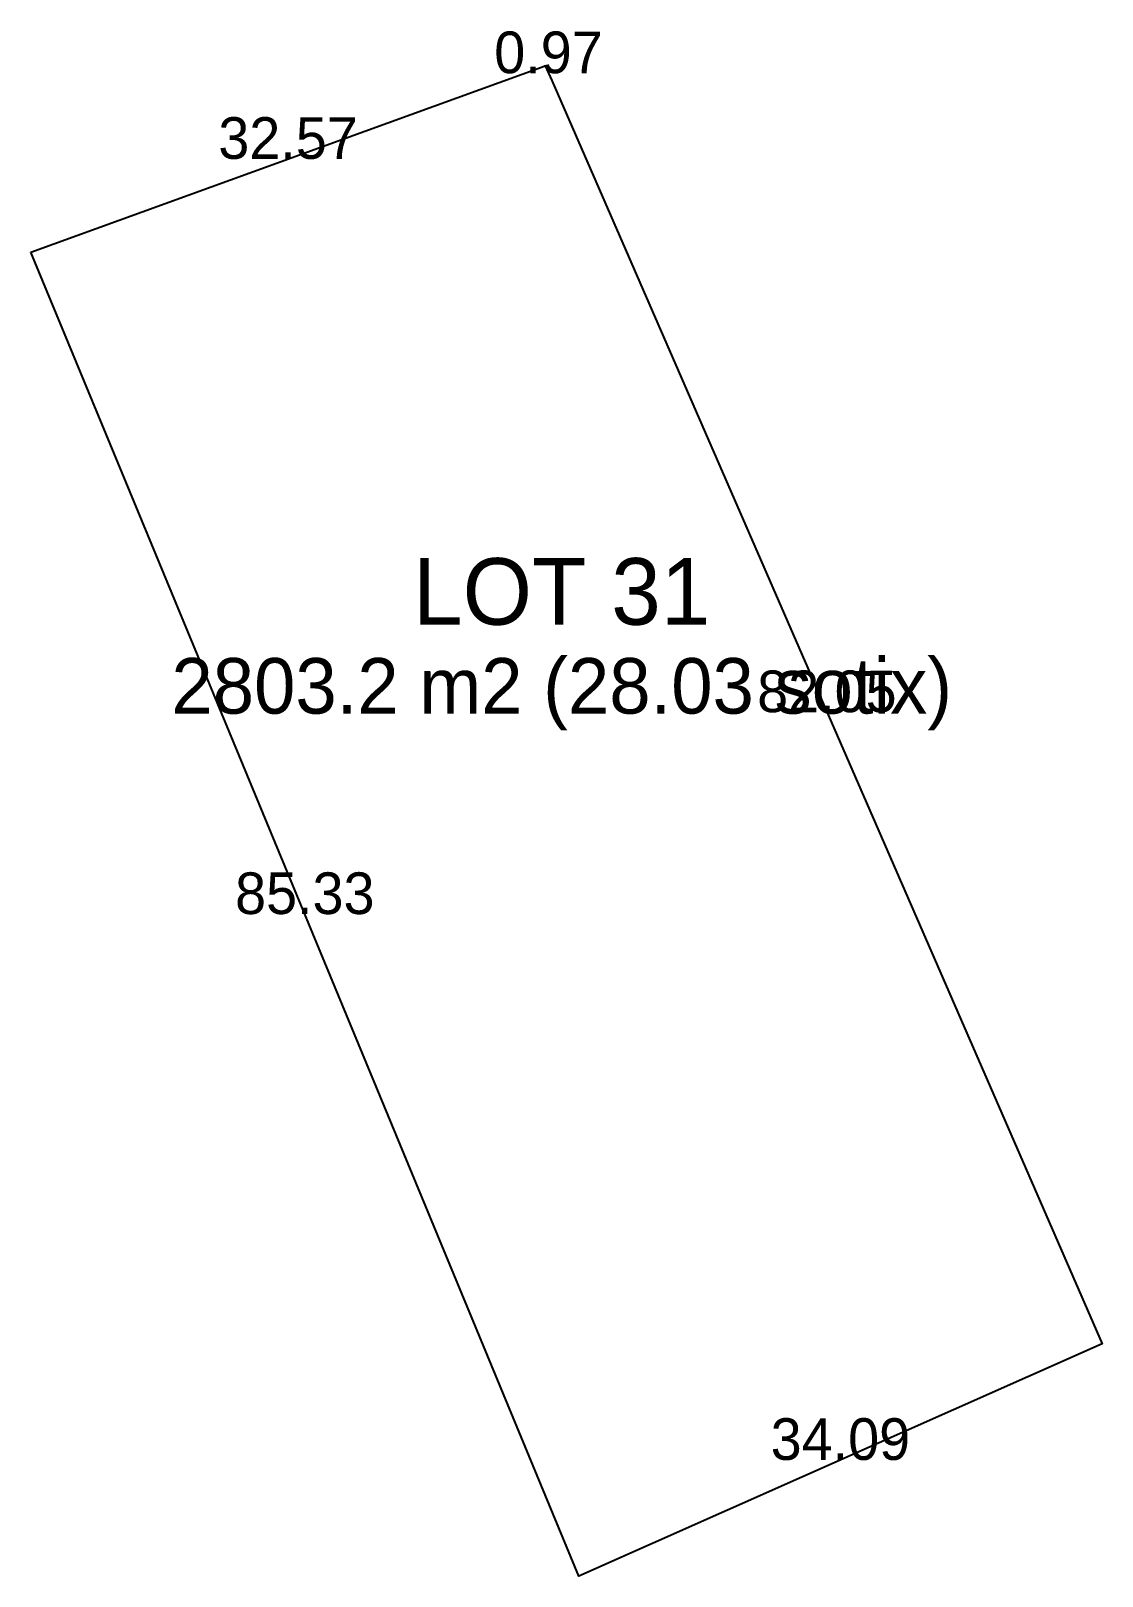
# Model space of a CAD drawing. Header units: metres. Extents: x -31.6 to 32.2, y -54.3 to 37.7.
import ezdxf
from ezdxf.enums import TextEntityAlignment as Align

# ---------------------------------------------------------------- set-up
doc = ezdxf.new("R2010")
doc.units = ezdxf.units.M

msp = doc.modelspace()

# ---------------------------------------------------------------- linework, layer by layer
at = {"layer": 'LOTS'}
msp.add_lwpolyline([(-31.6007, 24.5149), (-0.9828, 35.6078), (-0.5965, 34.7208), (32.1691, -40.5023), (1.0109, -54.3412)], close=True, dxfattribs=at)

# ---------------------------------------------------------------- texts
at = {"layer": 'DIMS'}
for s, p in [('0.97', (-0.7897, 35.1643)), ('32.57', (-16.2918, 30.0614)), ('82.05', (15.7863, -2.8908)), ('85.33', (-15.2949, -14.9132)), ('34.09', (16.59, -47.4218))]:
    msp.add_text(s, height=2.481, dxfattribs=at).set_placement(p, align=Align.CENTER)
at = {"layer": 'LABELS'}
for s, height, p in [('LOT 31', 3.969, (0, 2.3155)), ('2803.2 m2 (28.03 sotix)', 3.308, (0, -2.977))]:
    msp.add_text(s, height=height, dxfattribs=at).set_placement(p, align=Align.CENTER)

doc.saveas('drawing.dxf')
